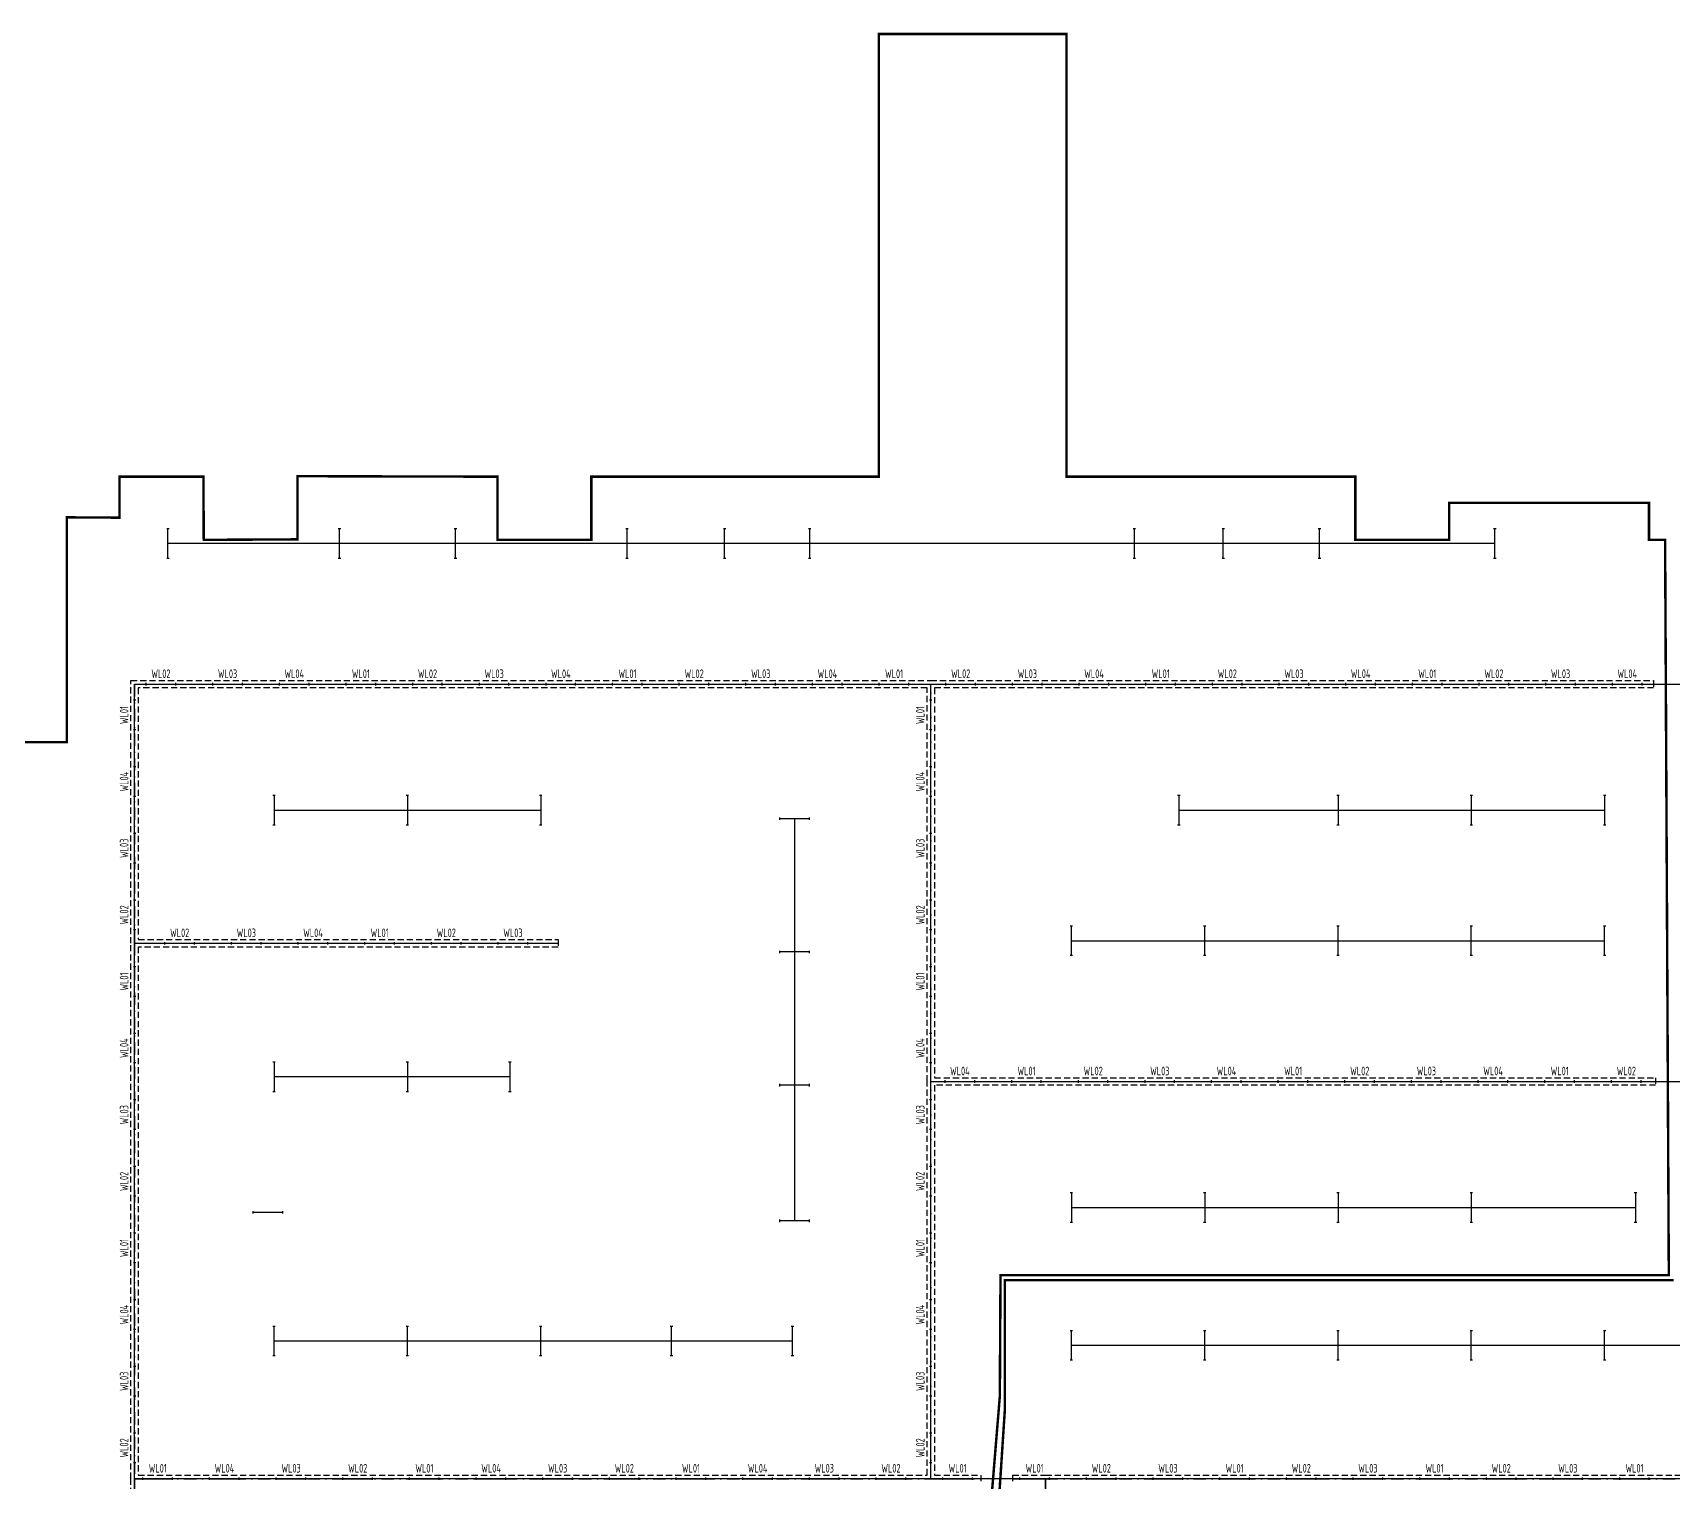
# Model space of a CAD drawing. Header units: millimetres. Extents: x -691095 to 2797013, y -349436 to 2050109.
# Drawn here: x 98374 to 164787, y 753396 to 812096 of the extents above; entities that cross this region are included whole.
import ezdxf
from ezdxf.enums import TextEntityAlignment as Align

# ---------------------------------------------------------------- set-up
doc = ezdxf.new("R2010")
doc.units = ezdxf.units.MM
doc.header["$LTSCALE"] = 1000
doc.linetypes.add('DASHDOT', pattern=[1, 0.5, -0.25, 0, -0.25])
doc.linetypes.add('HIDDEN', pattern=[0.375, 0.25, -0.125])
for name, color, linetype, plot in [('E-LANE-CENTER', 6, 'Continuous', False), ('E-LITE-CENTER', 5, 'DASHDOT', False), ('E-LITE-CENTER-JOIN', 1, 'Continuous', False)]:
    doc.layers.add(name, color=color, linetype=linetype, plot=plot)
for name, color, linetype in [('E-LITE-LITE', 3, 'Continuous'), ('E-LITE-WIRE', 4, 'Continuous'), ('E-UNIV-EL2', 40, 'HIDDEN'), ('E-UNIV-NOTE', 6, 'Continuous'), ('防火分区', 2, 'Continuous')]:
    doc.layers.add(name, color=color, linetype=linetype)
doc.styles.add('TH-STYLE3', font='tssdeng.shx', dxfattribs={"width": 0.65, "bigfont": 'tssdchn.shx'})

# ---------------------------------------------------------------- blocks, each defined once
blk = doc.blocks.new('E-BL001-1')
for p, q in [((-6, -0.5), (-6, 0.5)), ((-6, 0), (6, 0)), ((6, -0.5), (6, 0.5))]:
    blk.add_line(p, q)

msp = doc.modelspace()

# ---------------------------------------------------------------- linework, layer by layer
at = {"layer": 'E-LANE-CENTER'}
for p, q in [((102499.61439, 753496.24634), (102499.61439, 785696.24634)), ((102499.61439, 785696.24634), (253799.61439, 785696.24634)), ((134749.61439, 753496.24634), (134749.61439, 785696.24634)), ((102499.61439, 775196.24634), (119649.87542, 775196.24634)), ((253799.61439, 753496.24634), (102499.61439, 753496.24634))]:
    msp.add_line(p, q, dxfattribs=at)
for points in [[(134749.61439, 769596.24634), (253799.61439, 769596.24634)], [(139399.61439, 711046.24634), (139399.61439, 753496.24634)]]:
    msp.add_lwpolyline(points, dxfattribs=at)
at = {"layer": 'E-LITE-CENTER'}
for p, q in [((102499.61439, 785696.24634), (102499.61439, 775196.24634)), ((102499.61439, 785696.24634), (134749.61439, 785696.24634)), ((102499.61439, 785696.24634), (102499.61439, 775196.24634)), ((102499.61439, 785696.24634), (134749.61439, 785696.24634)), ((102499.61439, 785696.24634), (102499.61439, 775196.24634)), ((102499.61439, 785696.24634), (134749.61439, 785696.24634)), ((102499.61439, 785696.24634), (102499.61439, 775196.24634)), ((102499.61439, 785696.24634), (134749.61439, 785696.24634)), ((102499.61439, 785696.24634), (102499.61439, 775196.24634)), ((102499.61439, 785696.24634), (134749.61439, 785696.24634)), ((134749.61439, 769596.24634), (134749.61439, 785696.24634)), ((134749.61439, 785696.24634), (164030.06069, 785696.24634)), ((134749.61439, 769596.24634), (134749.61439, 785696.24634)), ((134749.61439, 785696.24634), (164030.06069, 785696.24634)), ((134749.61439, 769596.24634), (134749.61439, 785696.24634)), ((134749.61439, 785696.24634), (164030.06069, 785696.24634)), ((134749.61439, 769596.24634), (134749.61439, 785696.24634)), ((134749.61439, 785696.24634), (164030.06069, 785696.24634)), ((134749.61439, 769596.24634), (134749.61439, 785696.24634)), ((134749.61439, 785696.24634), (164030.06069, 785696.24634)), ((102499.61439, 775196.24634), (102499.61439, 753496.24634)), ((102499.61439, 775196.24634), (119650.87542, 775196.24634)), ((102499.61439, 775196.24634), (102499.61439, 753496.24634)), ((102499.61439, 775196.24634), (119650.87542, 775196.24634)), ((102499.61439, 775196.24634), (102499.61439, 753496.24634)), ((102499.61439, 775196.24634), (119650.87542, 775196.24634)), ((102499.61439, 775196.24634), (102499.61439, 753496.24634)), ((102499.61439, 775196.24634), (119650.87542, 775196.24634)), ((102499.61439, 775196.24634), (102499.61439, 753496.24634)), ((102499.61439, 775196.24634), (119650.87542, 775196.24634)), ((134749.61439, 753496.24634), (134749.61439, 769596.24634)), ((134749.61439, 769596.24634), (164111.10096, 769596.24634)), ((134749.61439, 753496.24634), (134749.61439, 769596.24634)), ((134749.61439, 769596.24634), (164111.10096, 769596.24634)), ((134749.61439, 753496.24634), (134749.61439, 769596.24634)), ((134749.61439, 769596.24634), (164111.10096, 769596.24634)), ((134749.61439, 753496.24634), (134749.61439, 769596.24634)), ((134749.61439, 769596.24634), (164111.10096, 769596.24634)), ((134749.61439, 753496.24634), (134749.61439, 769596.24634)), ((134749.61439, 769596.24634), (164111.10096, 769596.24634)), ((102499.61438, 753496.24634), (134749.61439, 753496.24634)), ((102499.61438, 753496.24634), (134749.61439, 753496.24634)), ((102499.61438, 753496.24634), (134749.61439, 753496.24634)), ((102499.61438, 753496.24634), (134749.61439, 753496.24634)), ((102499.61438, 753496.24634), (134749.61439, 753496.24634)), ((102499.61439, 753496.24634), (102499.61439, 749723.75248)), ((102499.61439, 753496.24634), (102499.61439, 749723.75248)), ((102499.61439, 753496.24634), (102499.61439, 749723.75248)), ((102499.61439, 753496.24634), (102499.61439, 749723.75248)), ((102499.61439, 753496.24634), (102499.61439, 749723.75248)), ((134749.61439, 753496.24634), (136776.02422, 753496.24634)), ((134749.61439, 753496.24634), (136776.02422, 753496.24634)), ((134749.61439, 753496.24634), (136776.02422, 753496.24634)), ((134749.61439, 753496.24634), (136776.02422, 753496.24634)), ((134749.61439, 753496.24634), (136776.02422, 753496.24634)), ((138068.28652, 753496.24634), (139399.61439, 753496.24634)), ((138068.28652, 753496.24634), (139399.61439, 753496.24634)), ((138068.28652, 753496.24634), (139399.61439, 753496.24634)), ((138068.28652, 753496.24634), (139399.61439, 753496.24634)), ((139399.61439, 753496.24634), (139399.61439, 742526.24634)), ((139399.61439, 753496.24634), (166068.28483, 753496.24634)), ((139399.61439, 753496.24634), (139399.61439, 742526.24634)), ((139399.61439, 753496.24634), (166068.28483, 753496.24634)), ((139399.61439, 753496.24634), (139399.61439, 742526.24634)), ((139399.61439, 753496.24634), (166068.28483, 753496.24634)), ((139399.61439, 753496.24634), (139399.61439, 742526.24634)), ((139399.61439, 753496.24634), (166068.28483, 753496.24634))]:
    msp.add_line(p, q, dxfattribs=at)
at = {"layer": 'E-LITE-CENTER-JOIN'}
msp.add_lwpolyline([(99499.61439, 749723.75248), (102499.61439, 749723.75248), (102499.61439, 753496.24634)], dxfattribs=at)
at = {"layer": 'E-LITE-WIRE'}
for p, q in [((157599.6144, 791394.12898), (103849.61441, 791394.12898)), ((108149.6144, 780594.37896, 0.00407), (118949.6144, 780594.62896)), ((144799.61439, 780594.12896), (162049.61439, 780594.12896)), ((129224.8644, 780244.37896), (129224.8644, 763944.37896)), ((140449.6144, 775294.12896), (162049.6144, 775294.12896, 0.00407)), ((108149.6144, 769794.37896, 0.00407), (117699.6144, 769794.62896)), ((140449.6144, 764494.12896), (163299.6144, 764494.12896)), ((129149.6144, 759069.62896), (108149.6144, 759069.62896, 0.00407)), ((178249.6144, 758894.37896, 0.00407), (140449.61439, 758894.37896))]:
    msp.add_line(p, q, dxfattribs=at)
at = {"layer": 'E-UNIV-EL2'}
for p, q in [((102349.61439, 775196.24634), (102349.61439, 785846.24634)), ((102349.61439, 785846.24634), (134749.61439, 785846.24634)), ((102349.61439, 775196.24634), (102349.61439, 785846.24634)), ((102349.61439, 785846.24634), (134749.61439, 785846.24634)), ((102349.61439, 775196.24634), (102349.61439, 785846.24634)), ((102349.61439, 785846.24634), (134749.61439, 785846.24634)), ((102349.61439, 775196.24634), (102349.61439, 785846.24634)), ((102349.61439, 785846.24634), (134749.61439, 785846.24634)), ((102349.61439, 775196.24634), (102349.61439, 785846.24634)), ((102349.61439, 785846.24634), (134749.61439, 785846.24634)), ((134749.61439, 785846.24634), (164030.06069, 785846.24634)), ((134749.61439, 785846.24634), (164030.06069, 785846.24634)), ((134749.61439, 785846.24634), (164030.06069, 785846.24634)), ((134749.61439, 785846.24634), (164030.06069, 785846.24634)), ((134749.61439, 785846.24634), (164030.06069, 785846.24634)), ((164030.06069, 785846.24634), (164030.06069, 785546.24634)), ((164030.06069, 785846.24634), (164030.06069, 785546.24634)), ((164030.06069, 785846.24634), (164030.06069, 785546.24634)), ((164030.06069, 785846.24634), (164030.06069, 785546.24634)), ((164030.06069, 785846.24634), (164030.06069, 785546.24634)), ((102649.61439, 785546.24634), (102649.61439, 775346.24634)), ((134599.61439, 785546.24634), (102649.61439, 785546.24634)), ((102649.61439, 785546.24634), (102649.61439, 775346.24634)), ((134599.61439, 785546.24634), (102649.61439, 785546.24634)), ((102649.61439, 785546.24634), (102649.61439, 775346.24634)), ((134599.61439, 785546.24634), (102649.61439, 785546.24634)), ((102649.61439, 785546.24634), (102649.61439, 775346.24634)), ((134599.61439, 785546.24634), (102649.61439, 785546.24634)), ((102649.61439, 785546.24634), (102649.61439, 775346.24634)), ((134599.61439, 785546.24634), (102649.61439, 785546.24634)), ((134599.61439, 769596.24634), (134599.61439, 785546.24634)), ((134599.61439, 769596.24634), (134599.61439, 785546.24634)), ((134599.61439, 769596.24634), (134599.61439, 785546.24634)), ((134599.61439, 769596.24634), (134599.61439, 785546.24634)), ((134599.61439, 769596.24634), (134599.61439, 785546.24634)), ((134899.61439, 785546.24634), (134899.61439, 769746.24634)), ((164030.06069, 785546.24634), (134899.61439, 785546.24634)), ((134899.61439, 785546.24634), (134899.61439, 769746.24634)), ((164030.06069, 785546.24634), (134899.61439, 785546.24634)), ((134899.61439, 785546.24634), (134899.61439, 769746.24634)), ((164030.06069, 785546.24634), (134899.61439, 785546.24634)), ((134899.61439, 785546.24634), (134899.61439, 769746.24634)), ((164030.06069, 785546.24634), (134899.61439, 785546.24634)), ((134899.61439, 785546.24634), (134899.61439, 769746.24634)), ((164030.06069, 785546.24634), (134899.61439, 785546.24634)), ((102349.61439, 753496.24634), (102349.61439, 775196.24634)), ((102349.61439, 753496.24634), (102349.61439, 775196.24634)), ((102349.61439, 753496.24634), (102349.61439, 775196.24634)), ((102349.61439, 753496.24634), (102349.61439, 775196.24634)), ((102349.61439, 753496.24634), (102349.61439, 775196.24634)), ((102649.61439, 775346.24634), (119650.87542, 775346.24634)), ((102649.61439, 775346.24634), (119650.87542, 775346.24634)), ((102649.61439, 775346.24634), (119650.87542, 775346.24634)), ((102649.61439, 775346.24634), (119650.87542, 775346.24634)), ((102649.61439, 775346.24634), (119650.87542, 775346.24634)), ((102649.61439, 775046.24634), (102649.61439, 753646.24634)), ((119650.87542, 775046.24634), (102649.61439, 775046.24634)), ((102649.61439, 775046.24634), (102649.61439, 753646.24634)), ((119650.87542, 775046.24634), (102649.61439, 775046.24634)), ((102649.61439, 775046.24634), (102649.61439, 753646.24634)), ((119650.87542, 775046.24634), (102649.61439, 775046.24634)), ((102649.61439, 775046.24634), (102649.61439, 753646.24634)), ((119650.87542, 775046.24634), (102649.61439, 775046.24634)), ((102649.61439, 775046.24634), (102649.61439, 753646.24634)), ((119650.87542, 775046.24634), (102649.61439, 775046.24634)), ((119650.87542, 775346.24634), (119650.87542, 775046.24634)), ((119650.87542, 775346.24634), (119650.87542, 775046.24634)), ((119650.87542, 775346.24634), (119650.87542, 775046.24634)), ((119650.87542, 775346.24634), (119650.87542, 775046.24634)), ((119650.87542, 775346.24634), (119650.87542, 775046.24634)), ((134899.61439, 769746.24634), (164111.10096, 769746.24634)), ((134899.61439, 769746.24634), (164111.10096, 769746.24634)), ((134899.61439, 769746.24634), (164111.10096, 769746.24634)), ((134899.61439, 769746.24634), (164111.10096, 769746.24634)), ((134899.61439, 769746.24634), (164111.10096, 769746.24634)), ((164111.10096, 769746.24634), (164111.10096, 769446.24634)), ((164111.10096, 769746.24634), (164111.10096, 769446.24634)), ((164111.10096, 769746.24634), (164111.10096, 769446.24634)), ((164111.10096, 769746.24634), (164111.10096, 769446.24634)), ((164111.10096, 769746.24634), (164111.10096, 769446.24634)), ((134599.61439, 753646.24634), (134599.61439, 769596.24634)), ((134599.61439, 753646.24634), (134599.61439, 769596.24634)), ((134599.61439, 753646.24634), (134599.61439, 769596.24634)), ((134599.61439, 753646.24634), (134599.61439, 769596.24634)), ((134599.61439, 753646.24634), (134599.61439, 769596.24634)), ((134899.61439, 769446.24634), (134899.61439, 753646.24634)), ((164111.10096, 769446.24634), (134899.61439, 769446.24634)), ((134899.61439, 769446.24634), (134899.61439, 753646.24634)), ((164111.10096, 769446.24634), (134899.61439, 769446.24634)), ((134899.61439, 769446.24634), (134899.61439, 753646.24634)), ((164111.10096, 769446.24634), (134899.61439, 769446.24634)), ((134899.61439, 769446.24634), (134899.61439, 753646.24634)), ((164111.10096, 769446.24634), (134899.61439, 769446.24634)), ((134899.61439, 769446.24634), (134899.61439, 753646.24634)), ((164111.10096, 769446.24634), (134899.61439, 769446.24634)), ((102349.61439, 749873.75248), (102349.61439, 753496.24634)), ((102349.61439, 749873.75248), (102349.61439, 753496.24634)), ((102349.61439, 749873.75248), (102349.61439, 753496.24634)), ((102349.61439, 749873.75248), (102349.61439, 753496.24634)), ((102349.61439, 749873.75248), (102349.61439, 753496.24634)), ((102649.61439, 753646.24634), (134599.61439, 753646.24634)), ((102649.61439, 753646.24634), (134599.61439, 753646.24634)), ((102649.61439, 753646.24634), (134599.61439, 753646.24634)), ((102649.61439, 753646.24634), (134599.61439, 753646.24634)), ((102649.61439, 753646.24634), (134599.61439, 753646.24634)), ((134899.61439, 753646.24634), (136776.02422, 753646.24634)), ((134899.61439, 753646.24634), (136776.02422, 753646.24634)), ((134899.61439, 753646.24634), (136776.02422, 753646.24634)), ((134899.61439, 753646.24634), (136776.02422, 753646.24634)), ((134899.61439, 753646.24634), (136776.02422, 753646.24634)), ((136776.02422, 753646.24634), (136776.02422, 753346.24634)), ((136776.02422, 753646.24634), (136776.02422, 753346.24634)), ((136776.02422, 753646.24634), (136776.02422, 753346.24634)), ((136776.02422, 753646.24634), (136776.02422, 753346.24634)), ((136776.02422, 753646.24634), (136776.02422, 753346.24634)), ((138068.28652, 753646.24634), (139399.61439, 753646.24634)), ((138068.28652, 753646.24634), (138068.28652, 753346.24634)), ((138068.28652, 753646.24634), (139399.61439, 753646.24634)), ((138068.28652, 753646.24634), (138068.28652, 753346.24634)), ((138068.28652, 753646.24634), (139399.61439, 753646.24634)), ((138068.28652, 753646.24634), (138068.28652, 753346.24634)), ((138068.28652, 753646.24634), (139399.61439, 753646.24634)), ((138068.28652, 753646.24634), (138068.28652, 753346.24634)), ((139399.61439, 753646.24634), (165918.28483, 753646.24634)), ((139399.61439, 753646.24634), (165918.28483, 753646.24634)), ((139399.61439, 753646.24634), (165918.28483, 753646.24634)), ((139399.61439, 753646.24634), (165918.28483, 753646.24634))]:
    msp.add_line(p, q, dxfattribs=at)
at = {"layer": '防火分区', "const_width": 100}
for points in [[(94449.6144, 783346.24634), (99749.61456, 783346.24634), (99749.61429, 792458.36648), (101887.27658, 792446.24634), (101887.27658, 794106.36291), (105287.27658, 794106.36291), (105299.61442, 791546.24634), (109099.61445, 791566.18806), (109099.61445, 794126.30463), (117199.6147, 794106.36291), (117199.61407, 791546.24656), (120999.61411, 791546.24656), (120999.61473, 794106.36291), (132649.61439, 794106.36291), (132649.61439, 812046.24634), (140249.61439, 812046.24634), (140249.74928, 794106.36292), (144536.1546, 794106.36284), (144536.15437, 794106.36291), (151949.61439, 794106.36291), (151949.61439, 791546.82123), (155749.61376, 791545.67145), (155749.61376, 793046.24678), (163849.61488, 793046.24678), (163849.61439, 791546.24634), (164499.61439, 791546.24634), (164649.61439, 761746.24634), (137576.79936, 761746.24634), (137549.61439, 756846.24634), (137049.61438, 750746.24634)], [(152550.1679, 716546.25458), (152549.08787, 720946.24634), (151199.61566, 720942.90531), (151199.61466, 719293.0657), (136949.60379, 719296.24634), (136949.60265, 731976.22694), (135699.65483, 731976.26095), (135700.75207, 738026.23942), (134600.75207, 738026.23942), (134599.65597, 743723.72811), (137349.61439, 743723.72811), (137349.61439, 750146.24634), (137749.61439, 756246.24634), (137749.61439, 761546.24634), (164849.61439, 761546.24634)]]:
    msp.add_lwpolyline(points, dxfattribs=at)

# ---------------------------------------------------------------- block references
at = {"layer": 'E-LITE-LITE', "xscale": 100, "yscale": 100, "zscale": 100}
for p, rotation in [((103849.49822, 791395.95809), 90), ((110799.49821, 791395.95809), 90), ((115499.49821, 791395.95809), 90), ((122449.49821, 791395.95809), 90), ((126399.49822, 791395.95809), 90), ((129849.49822, 791395.95809), 90), ((142999.49799, 791395.95809), 90), ((146599.49821, 791395.95809), 90), ((150499.49822, 791395.95809), 90), ((157599.49822, 791395.95809), 90), ((102499.61439, 784446.24634), 90), ((102499.61439, 784446.24634), 90), ((102499.61439, 784446.24634), 90), ((102499.61439, 784446.24634), 90), ((102499.61439, 784446.24634), 90), ((134749.61439, 784446.24634), 90), ((134749.61439, 784446.24634), 90), ((134749.61439, 784446.24634), 90), ((134749.61439, 784446.24634), 90), ((134749.61439, 784446.24634), 90), ((102499.61439, 781746.24634), 90), ((102499.61439, 781746.24634), 90), ((102499.61439, 781746.24634), 90), ((102499.61439, 781746.24634), 90), ((102499.61439, 781746.24634), 90), ((134749.61439, 781746.24634), 90), ((134749.61439, 781746.24634), 90), ((134749.61439, 781746.24634), 90), ((134749.61439, 781746.24634), 90), ((134749.61439, 781746.24634), 90), ((108149.49822, 780596.45807), 270), ((113549.49821, 780596.45807), 270), ((118949.49822, 780596.45807), 270), ((144799.49821, 780595.95807), 270), ((151249.49822, 780595.95807), 270), ((156649.49822, 780595.95807), 270), ((162049.49821, 780595.95807), 270), ((129224.74822, 780246.20807), 180), ((102499.61439, 779046.24634), 90), ((102499.61439, 779046.24634), 90), ((102499.61439, 779046.24634), 90), ((102499.61439, 779046.24634), 90), ((102499.61439, 779046.24634), 90), ((134749.61439, 779046.24634), 90), ((134749.61439, 779046.24634), 90), ((134749.61439, 779046.24634), 90), ((134749.61439, 779046.24634), 90), ((134749.61439, 779046.24634), 90), ((102499.61439, 776346.24634), 90), ((102499.61439, 776346.24634), 90), ((102499.61439, 776346.24634), 90), ((102499.61439, 776346.24634), 90), ((102499.61439, 776346.24634), 90), ((134749.61439, 776346.24634), 90), ((134749.61439, 776346.24634), 90), ((134749.61439, 776346.24634), 90), ((134749.61439, 776346.24634), 90), ((134749.61439, 776346.24634), 90), ((140449.49822, 775295.95807), 90), ((145849.49821, 775295.95807), 90), ((151249.49821, 775295.95807), 90), ((156649.49822, 775295.95807), 90), ((162049.49821, 775295.95807), 90), ((129224.74822, 774846.20806), 180), ((102499.61439, 773646.24634), 90), ((102499.61439, 773646.24634), 90), ((102499.61439, 773646.24634), 90), ((102499.61439, 773646.24634), 90), ((102499.61439, 773646.24634), 90), ((134749.61439, 773646.24634), 90), ((134749.61439, 773646.24634), 90), ((134749.61439, 773646.24634), 90), ((134749.61439, 773646.24634), 90), ((134749.61439, 773646.24634), 90), ((102499.61439, 770946.24634), 90), ((102499.61439, 770946.24634), 90), ((102499.61439, 770946.24634), 90), ((102499.61439, 770946.24634), 90), ((102499.61439, 770946.24634), 90), ((134749.61439, 770946.24634), 90), ((134749.61439, 770946.24634), 90), ((134749.61439, 770946.24634), 90), ((134749.61439, 770946.24634), 90), ((134749.61439, 770946.24634), 90), ((108149.49821, 769796.45807), 270), ((113549.49822, 769796.45807), 270), ((117699.49822, 769796.45807), 270), ((129224.74822, 769446.20806), 180), ((102499.61439, 768246.24634), 90), ((102499.61439, 768246.24634), 90), ((102499.61439, 768246.24634), 90), ((102499.61439, 768246.24634), 90), ((102499.61439, 768246.24634), 90), ((134749.61439, 768246.24634), 90), ((134749.61439, 768246.24634), 90), ((134749.61439, 768246.24634), 90), ((134749.61439, 768246.24634), 90), ((134749.61439, 768246.24634), 90), ((102499.61439, 765546.24634), 90), ((102499.61439, 765546.24634), 90), ((102499.61439, 765546.24634), 90), ((102499.61439, 765546.24634), 90), ((102499.61439, 765546.24634), 90), ((134749.61439, 765546.24634), 90), ((134749.61439, 765546.24634), 90), ((134749.61439, 765546.24634), 90), ((134749.61439, 765546.24634), 90), ((134749.61439, 765546.24634), 90), ((140449.49822, 764495.95807), 270), ((145849.49821, 764495.95807), 270), ((151249.49821, 764495.95807), 270), ((156649.49821, 764495.95807), 270), ((163299.49822, 764495.95807), 270), ((129224.74822, 763946.20806), 180), ((102499.61438, 762846.24634), 90), ((102499.61438, 762846.24634), 90), ((102499.61438, 762846.24634), 90), ((102499.61438, 762846.24634), 90), ((102499.61438, 762846.24634), 90), ((134749.61439, 762846.24634), 90), ((134749.61439, 762846.24634), 90), ((134749.61439, 762846.24634), 90), ((134749.61439, 762846.24634), 90), ((134749.61439, 762846.24634), 90), ((102499.61438, 760146.24634), 90), ((102499.61438, 760146.24634), 90), ((102499.61438, 760146.24634), 90), ((102499.61438, 760146.24634), 90), ((102499.61438, 760146.24634), 90), ((134749.61439, 760146.24634), 90), ((134749.61439, 760146.24634), 90), ((134749.61439, 760146.24634), 90), ((134749.61439, 760146.24634), 90), ((134749.61439, 760146.24634), 90), ((108149.49822, 759071.45807), 90), ((113549.49822, 759071.45807), 90), ((118949.49822, 759071.45807), 90), ((124249.49822, 759071.45807), 90), ((129149.49822, 759071.45807), 90), ((140449.49821, 758895.95807), 90), ((145849.49821, 758895.95807), 90), ((151249.49821, 758895.95807), 90), ((156649.49822, 758895.95807), 90), ((162049.49822, 758895.95807), 90), ((102499.61438, 757446.24634), 90), ((102499.61438, 757446.24634), 90), ((102499.61438, 757446.24634), 90), ((102499.61438, 757446.24634), 90), ((102499.61438, 757446.24634), 90), ((134749.61439, 757446.24634), 90), ((134749.61439, 757446.24634), 90), ((134749.61439, 757446.24634), 90), ((134749.61439, 757446.24634), 90), ((134749.61439, 757446.24634), 90), ((102499.61438, 754746.24634), 90), ((102499.61438, 754746.24634), 90), ((102499.61438, 754746.24634), 90), ((102499.61438, 754746.24634), 90), ((102499.61438, 754746.24634), 90), ((134749.61439, 754746.24634), 90), ((134749.61439, 754746.24634), 90), ((134749.61439, 754746.24634), 90), ((134749.61439, 754746.24634), 90), ((134749.61439, 754746.24634), 90)]:
    msp.add_blockref('E-BL001-1', p, dxfattribs=dict(at, rotation=rotation))
for p in [(103564.83754, 785696.24634), (103564.83754, 785696.24634), (103564.83754, 785696.24634), (103564.83754, 785696.24634), (103564.83754, 785696.24634), (106264.83754, 785696.24634), (106264.83754, 785696.24634), (106264.83754, 785696.24634), (106264.83754, 785696.24634), (106264.83754, 785696.24634), (108964.83754, 785696.24634), (108964.83754, 785696.24634), (108964.83754, 785696.24634), (108964.83754, 785696.24634), (108964.83754, 785696.24634), (111664.83754, 785696.24634), (111664.83754, 785696.24634), (111664.83754, 785696.24634), (111664.83754, 785696.24634), (111664.83754, 785696.24634), (114364.83754, 785696.24634), (114364.83754, 785696.24634), (114364.83754, 785696.24634), (114364.83754, 785696.24634), (114364.83754, 785696.24634), (117064.83754, 785696.24634), (117064.83754, 785696.24634), (117064.83754, 785696.24634), (117064.83754, 785696.24634), (117064.83754, 785696.24634), (119764.83754, 785696.24634), (119764.83754, 785696.24634), (119764.83754, 785696.24634), (119764.83754, 785696.24634), (119764.83754, 785696.24634), (122464.83754, 785696.24634), (122464.83754, 785696.24634), (122464.83754, 785696.24634), (122464.83754, 785696.24634), (122464.83754, 785696.24634), (125164.83754, 785696.24634), (125164.83754, 785696.24634), (125164.83754, 785696.24634), (125164.83754, 785696.24634), (125164.83754, 785696.24634), (127864.83754, 785696.24634), (127864.83754, 785696.24634), (127864.83754, 785696.24634), (127864.83754, 785696.24634), (127864.83754, 785696.24634), (130564.83754, 785696.24634), (130564.83754, 785696.24634), (130564.83754, 785696.24634), (130564.83754, 785696.24634), (130564.83754, 785696.24634), (133264.83754, 785696.24634), (133264.83754, 785696.24634), (133264.83754, 785696.24634), (133264.83754, 785696.24634), (133264.83754, 785696.24634), (135964.83754, 785696.24634), (135964.83754, 785696.24634), (135964.83754, 785696.24634), (135964.83754, 785696.24634), (135964.83754, 785696.24634), (138664.83754, 785696.24634), (138664.83754, 785696.24634), (138664.83754, 785696.24634), (138664.83754, 785696.24634), (138664.83754, 785696.24634), (141364.83754, 785696.24634), (141364.83754, 785696.24634), (141364.83754, 785696.24634), (141364.83754, 785696.24634), (141364.83754, 785696.24634), (144064.83754, 785696.24634), (144064.83754, 785696.24634), (144064.83754, 785696.24634), (144064.83754, 785696.24634), (144064.83754, 785696.24634), (146764.83754, 785696.24634), (146764.83754, 785696.24634), (146764.83754, 785696.24634), (146764.83754, 785696.24634), (146764.83754, 785696.24634), (149464.83754, 785696.24634), (149464.83754, 785696.24634), (149464.83754, 785696.24634), (149464.83754, 785696.24634), (149464.83754, 785696.24634), (152164.83754, 785696.24634), (152164.83754, 785696.24634), (152164.83754, 785696.24634), (152164.83754, 785696.24634), (152164.83754, 785696.24634), (154864.83754, 785696.24634), (154864.83754, 785696.24634), (154864.83754, 785696.24634), (154864.83754, 785696.24634), (154864.83754, 785696.24634), (157564.83754, 785696.24634), (157564.83754, 785696.24634), (157564.83754, 785696.24634), (157564.83754, 785696.24634), (157564.83754, 785696.24634), (160264.83754, 785696.24634), (160264.83754, 785696.24634), (160264.83754, 785696.24634), (160264.83754, 785696.24634), (160264.83754, 785696.24634), (162964.83754, 785696.24634), (162964.83754, 785696.24634), (162964.83754, 785696.24634), (162964.83754, 785696.24634), (162964.83754, 785696.24634), (104325.2449, 775196.24634), (104325.2449, 775196.24634), (104325.2449, 775196.24634), (104325.2449, 775196.24634), (104325.2449, 775196.24634), (107025.2449, 775196.24634), (107025.2449, 775196.24634), (107025.2449, 775196.24634), (107025.2449, 775196.24634), (107025.2449, 775196.24634), (109725.2449, 775196.24634), (109725.2449, 775196.24634), (109725.2449, 775196.24634), (109725.2449, 775196.24634), (109725.2449, 775196.24634), (112425.2449, 775196.24634), (112425.2449, 775196.24634), (112425.2449, 775196.24634), (112425.2449, 775196.24634), (112425.2449, 775196.24634), (115125.2449, 775196.24634), (115125.2449, 775196.24634), (115125.2449, 775196.24634), (115125.2449, 775196.24634), (115125.2449, 775196.24634), (117825.2449, 775196.24634), (117825.2449, 775196.24634), (117825.2449, 775196.24634), (117825.2449, 775196.24634), (117825.2449, 775196.24634), (135930.35767, 769596.24634), (135930.35767, 769596.24634), (135930.35767, 769596.24634), (135930.35767, 769596.24634), (135930.35767, 769596.24634), (138630.35767, 769596.24634), (138630.35767, 769596.24634), (138630.35767, 769596.24634), (138630.35767, 769596.24634), (138630.35767, 769596.24634), (141330.35767, 769596.24634), (141330.35767, 769596.24634), (141330.35767, 769596.24634), (141330.35767, 769596.24634), (141330.35767, 769596.24634), (144030.35767, 769596.24634), (144030.35767, 769596.24634), (144030.35767, 769596.24634), (144030.35767, 769596.24634), (144030.35767, 769596.24634), (146730.35767, 769596.24634), (146730.35767, 769596.24634), (146730.35767, 769596.24634), (146730.35767, 769596.24634), (146730.35767, 769596.24634), (149430.35767, 769596.24634), (149430.35767, 769596.24634), (149430.35767, 769596.24634), (149430.35767, 769596.24634), (149430.35767, 769596.24634), (152130.35767, 769596.24634), (152130.35767, 769596.24634), (152130.35767, 769596.24634), (152130.35767, 769596.24634), (152130.35767, 769596.24634), (154830.35767, 769596.24634), (154830.35767, 769596.24634), (154830.35767, 769596.24634), (154830.35767, 769596.24634), (154830.35767, 769596.24634), (157530.35767, 769596.24634), (157530.35767, 769596.24634), (157530.35767, 769596.24634), (157530.35767, 769596.24634), (157530.35767, 769596.24634), (160230.35767, 769596.24634), (160230.35767, 769596.24634), (160230.35767, 769596.24634), (160230.35767, 769596.24634), (160230.35767, 769596.24634), (162930.35767, 769596.24634), (162930.35767, 769596.24634), (162930.35767, 769596.24634), (162930.35767, 769596.24634), (162930.35767, 769596.24634), (107899.49821, 764296.20806), (103437.8193, 753496.24634), (103437.8193, 753496.24634), (103437.8193, 753496.24634), (103437.8193, 753496.24634), (103437.8193, 753496.24634), (106137.8193, 753496.24634), (106137.8193, 753496.24634), (106137.8193, 753496.24634), (106137.8193, 753496.24634), (106137.8193, 753496.24634), (108837.8193, 753496.24634), (108837.8193, 753496.24634), (108837.8193, 753496.24634), (108837.8193, 753496.24634), (108837.8193, 753496.24634), (111537.8193, 753496.24634), (111537.8193, 753496.24634), (111537.8193, 753496.24634), (111537.8193, 753496.24634), (111537.8193, 753496.24634), (114237.8193, 753496.24634), (114237.8193, 753496.24634), (114237.8193, 753496.24634), (114237.8193, 753496.24634), (114237.8193, 753496.24634), (116937.8193, 753496.24634), (116937.8193, 753496.24634), (116937.8193, 753496.24634), (116937.8193, 753496.24634), (116937.8193, 753496.24634), (119637.8193, 753496.24634), (119637.8193, 753496.24634), (119637.8193, 753496.24634), (119637.8193, 753496.24634), (119637.8193, 753496.24634), (122337.8193, 753496.24634), (122337.8193, 753496.24634), (122337.8193, 753496.24634), (122337.8193, 753496.24634), (122337.8193, 753496.24634), (125037.8193, 753496.24634), (125037.8193, 753496.24634), (125037.8193, 753496.24634), (125037.8193, 753496.24634), (125037.8193, 753496.24634), (127737.8193, 753496.24634), (127737.8193, 753496.24634), (127737.8193, 753496.24634), (127737.8193, 753496.24634), (127737.8193, 753496.24634), (130437.8193, 753496.24634), (130437.8193, 753496.24634), (130437.8193, 753496.24634), (130437.8193, 753496.24634), (130437.8193, 753496.24634), (133137.8193, 753496.24634), (133137.8193, 753496.24634), (133137.8193, 753496.24634), (133137.8193, 753496.24634), (133137.8193, 753496.24634), (135837.8193, 753496.24634), (135837.8193, 753496.24634), (135837.8193, 753496.24634), (135837.8193, 753496.24634), (135837.8193, 753496.24634), (138959.45045, 753496.24634), (138959.45045, 753496.24634), (138959.45045, 753496.24634), (138959.45045, 753496.24634), (141659.45045, 753496.24634), (141659.45045, 753496.24634), (141659.45045, 753496.24634), (141659.45045, 753496.24634), (144359.45045, 753496.24634), (144359.45045, 753496.24634), (144359.45045, 753496.24634), (144359.45045, 753496.24634), (147059.45045, 753496.24634), (147059.45045, 753496.24634), (147059.45045, 753496.24634), (147059.45045, 753496.24634), (149759.45045, 753496.24634), (149759.45045, 753496.24634), (149759.45045, 753496.24634), (149759.45045, 753496.24634), (152459.45045, 753496.24634), (152459.45045, 753496.24634), (152459.45045, 753496.24634), (152459.45045, 753496.24634), (155159.45045, 753496.24634), (155159.45045, 753496.24634), (155159.45045, 753496.24634), (155159.45045, 753496.24634), (157859.45045, 753496.24634), (157859.45045, 753496.24634), (157859.45045, 753496.24634), (157859.45045, 753496.24634), (160559.45045, 753496.24634), (160559.45045, 753496.24634), (160559.45045, 753496.24634), (160559.45045, 753496.24634), (163259.45045, 753496.24634), (163259.45045, 753496.24634), (163259.45045, 753496.24634), (163259.45045, 753496.24634)]:
    msp.add_blockref('E-BL001-1', p, dxfattribs=at)

# ---------------------------------------------------------------- texts
at = {"layer": 'E-UNIV-NOTE', "color": 6, "style": 'TH-STYLE3', "width": 0.65}
for s, p in [('WL02', (103564.83754, 786121.24634)), ('WL02', (103564.83754, 786121.24634)), ('WL02', (103564.83754, 786121.24634)), ('WL02', (103564.83754, 786121.24634)), ('WL02', (103564.83754, 786121.24634)), ('WL03', (106264.83754, 786121.24634)), ('WL03', (106264.83754, 786121.24634)), ('WL03', (106264.83754, 786121.24634)), ('WL03', (106264.83754, 786121.24634)), ('WL03', (106264.83754, 786121.24634)), ('WL04', (108964.83754, 786121.24634)), ('WL04', (108964.83754, 786121.24634)), ('WL04', (108964.83754, 786121.24634)), ('WL04', (108964.83754, 786121.24634)), ('WL04', (108964.83754, 786121.24634)), ('WL01', (111664.83754, 786121.24634)), ('WL01', (111664.83754, 786121.24634)), ('WL01', (111664.83754, 786121.24634)), ('WL01', (111664.83754, 786121.24634)), ('WL01', (111664.83754, 786121.24634)), ('WL02', (114364.83754, 786121.24634)), ('WL02', (114364.83754, 786121.24634)), ('WL02', (114364.83754, 786121.24634)), ('WL02', (114364.83754, 786121.24634)), ('WL02', (114364.83754, 786121.24634)), ('WL03', (117064.83754, 786121.24634)), ('WL03', (117064.83754, 786121.24634)), ('WL03', (117064.83754, 786121.24634)), ('WL03', (117064.83754, 786121.24634)), ('WL03', (117064.83754, 786121.24634)), ('WL04', (119764.83754, 786121.24634)), ('WL04', (119764.83754, 786121.24634)), ('WL04', (119764.83754, 786121.24634)), ('WL04', (119764.83754, 786121.24634)), ('WL04', (119764.83754, 786121.24634)), ('WL01', (122464.83754, 786121.24634)), ('WL01', (122464.83754, 786121.24634)), ('WL01', (122464.83754, 786121.24634)), ('WL01', (122464.83754, 786121.24634)), ('WL01', (122464.83754, 786121.24634)), ('WL02', (125164.83754, 786121.24634)), ('WL02', (125164.83754, 786121.24634)), ('WL02', (125164.83754, 786121.24634)), ('WL02', (125164.83754, 786121.24634)), ('WL02', (125164.83754, 786121.24634)), ('WL03', (127864.83754, 786121.24634)), ('WL03', (127864.83754, 786121.24634)), ('WL03', (127864.83754, 786121.24634)), ('WL03', (127864.83754, 786121.24634)), ('WL03', (127864.83754, 786121.24634)), ('WL04', (130564.83754, 786121.24634)), ('WL04', (130564.83754, 786121.24634)), ('WL04', (130564.83754, 786121.24634)), ('WL04', (130564.83754, 786121.24634)), ('WL04', (130564.83754, 786121.24634)), ('WL01', (133264.83754, 786121.24634)), ('WL01', (133264.83754, 786121.24634)), ('WL01', (133264.83754, 786121.24634)), ('WL01', (133264.83754, 786121.24634)), ('WL01', (133264.83754, 786121.24634)), ('WL02', (135964.83754, 786121.24634)), ('WL02', (135964.83754, 786121.24634)), ('WL02', (135964.83754, 786121.24634)), ('WL02', (135964.83754, 786121.24634)), ('WL02', (135964.83754, 786121.24634)), ('WL03', (138664.83754, 786121.24634)), ('WL03', (138664.83754, 786121.24634)), ('WL03', (138664.83754, 786121.24634)), ('WL03', (138664.83754, 786121.24634)), ('WL03', (138664.83754, 786121.24634)), ('WL04', (141364.83754, 786121.24634)), ('WL04', (141364.83754, 786121.24634)), ('WL04', (141364.83754, 786121.24634)), ('WL04', (141364.83754, 786121.24634)), ('WL04', (141364.83754, 786121.24634)), ('WL01', (144064.83754, 786121.24634)), ('WL01', (144064.83754, 786121.24634)), ('WL01', (144064.83754, 786121.24634)), ('WL01', (144064.83754, 786121.24634)), ('WL01', (144064.83754, 786121.24634)), ('WL02', (146764.83754, 786121.24634)), ('WL02', (146764.83754, 786121.24634)), ('WL02', (146764.83754, 786121.24634)), ('WL02', (146764.83754, 786121.24634)), ('WL02', (146764.83754, 786121.24634)), ('WL03', (149464.83754, 786121.24634)), ('WL03', (149464.83754, 786121.24634)), ('WL03', (149464.83754, 786121.24634)), ('WL03', (149464.83754, 786121.24634)), ('WL03', (149464.83754, 786121.24634)), ('WL04', (152164.83754, 786121.24634)), ('WL04', (152164.83754, 786121.24634)), ('WL04', (152164.83754, 786121.24634)), ('WL04', (152164.83754, 786121.24634)), ('WL04', (152164.83754, 786121.24634)), ('WL01', (154864.83754, 786121.24634)), ('WL01', (154864.83754, 786121.24634)), ('WL01', (154864.83754, 786121.24634)), ('WL01', (154864.83754, 786121.24634)), ('WL01', (154864.83754, 786121.24634)), ('WL02', (157564.83754, 786121.24634)), ('WL02', (157564.83754, 786121.24634)), ('WL02', (157564.83754, 786121.24634)), ('WL02', (157564.83754, 786121.24634)), ('WL02', (157564.83754, 786121.24634)), ('WL03', (160264.83754, 786121.24634)), ('WL03', (160264.83754, 786121.24634)), ('WL03', (160264.83754, 786121.24634)), ('WL03', (160264.83754, 786121.24634)), ('WL03', (160264.83754, 786121.24634)), ('WL04', (162964.83754, 786121.24634)), ('WL04', (162964.83754, 786121.24634)), ('WL04', (162964.83754, 786121.24634)), ('WL04', (162964.83754, 786121.24634)), ('WL04', (162964.83754, 786121.24634)), ('WL02', (104325.2449, 775621.24634)), ('WL02', (104325.2449, 775621.24634)), ('WL02', (104325.2449, 775621.24634)), ('WL02', (104325.2449, 775621.24634)), ('WL02', (104325.2449, 775621.24634)), ('WL03', (107025.2449, 775621.24634)), ('WL03', (107025.2449, 775621.24634)), ('WL03', (107025.2449, 775621.24634)), ('WL03', (107025.2449, 775621.24634)), ('WL03', (107025.2449, 775621.24634)), ('WL04', (109725.2449, 775621.24634)), ('WL04', (109725.2449, 775621.24634)), ('WL04', (109725.2449, 775621.24634)), ('WL04', (109725.2449, 775621.24634)), ('WL04', (109725.2449, 775621.24634)), ('WL01', (112425.2449, 775621.24634)), ('WL01', (112425.2449, 775621.24634)), ('WL01', (112425.2449, 775621.24634)), ('WL01', (112425.2449, 775621.24634)), ('WL01', (112425.2449, 775621.24634)), ('WL02', (115125.2449, 775621.24634)), ('WL02', (115125.2449, 775621.24634)), ('WL02', (115125.2449, 775621.24634)), ('WL02', (115125.2449, 775621.24634)), ('WL02', (115125.2449, 775621.24634)), ('WL03', (117825.2449, 775621.24634)), ('WL03', (117825.2449, 775621.24634)), ('WL03', (117825.2449, 775621.24634)), ('WL03', (117825.2449, 775621.24634)), ('WL03', (117825.2449, 775621.24634)), ('WL04', (135930.35767, 770021.24634)), ('WL04', (135930.35767, 770021.24634)), ('WL04', (135930.35767, 770021.24634)), ('WL04', (135930.35767, 770021.24634)), ('WL04', (135930.35767, 770021.24634)), ('WL01', (138630.35767, 770021.24634)), ('WL01', (138630.35767, 770021.24634)), ('WL01', (138630.35767, 770021.24634)), ('WL01', (138630.35767, 770021.24634)), ('WL01', (138630.35767, 770021.24634)), ('WL02', (141330.35767, 770021.24634)), ('WL02', (141330.35767, 770021.24634)), ('WL02', (141330.35767, 770021.24634)), ('WL02', (141330.35767, 770021.24634)), ('WL02', (141330.35767, 770021.24634)), ('WL03', (144030.35767, 770021.24634)), ('WL03', (144030.35767, 770021.24634)), ('WL03', (144030.35767, 770021.24634)), ('WL03', (144030.35767, 770021.24634)), ('WL03', (144030.35767, 770021.24634)), ('WL04', (146730.35767, 770021.24634)), ('WL04', (146730.35767, 770021.24634)), ('WL04', (146730.35767, 770021.24634)), ('WL04', (146730.35767, 770021.24634)), ('WL04', (146730.35767, 770021.24634)), ('WL01', (149430.35767, 770021.24634)), ('WL01', (149430.35767, 770021.24634)), ('WL01', (149430.35767, 770021.24634)), ('WL01', (149430.35767, 770021.24634)), ('WL01', (149430.35767, 770021.24634)), ('WL02', (152130.35767, 770021.24634)), ('WL02', (152130.35767, 770021.24634)), ('WL02', (152130.35767, 770021.24634)), ('WL02', (152130.35767, 770021.24634)), ('WL02', (152130.35767, 770021.24634)), ('WL03', (154830.35767, 770021.24634)), ('WL03', (154830.35767, 770021.24634)), ('WL03', (154830.35767, 770021.24634)), ('WL03', (154830.35767, 770021.24634)), ('WL03', (154830.35767, 770021.24634)), ('WL04', (157530.35767, 770021.24634)), ('WL04', (157530.35767, 770021.24634)), ('WL04', (157530.35767, 770021.24634)), ('WL04', (157530.35767, 770021.24634)), ('WL04', (157530.35767, 770021.24634)), ('WL01', (160230.35767, 770021.24634)), ('WL01', (160230.35767, 770021.24634)), ('WL01', (160230.35767, 770021.24634)), ('WL01', (160230.35767, 770021.24634)), ('WL01', (160230.35767, 770021.24634)), ('WL02', (162930.35767, 770021.24634)), ('WL02', (162930.35767, 770021.24634)), ('WL02', (162930.35767, 770021.24634)), ('WL02', (162930.35767, 770021.24634)), ('WL02', (162930.35767, 770021.24634)), ('WL01', (103437.8193, 753921.24634)), ('WL01', (103437.8193, 753921.24634)), ('WL01', (103437.8193, 753921.24634)), ('WL01', (103437.8193, 753921.24634)), ('WL01', (103437.8193, 753921.24634)), ('WL04', (106137.8193, 753921.24634)), ('WL04', (106137.8193, 753921.24634)), ('WL04', (106137.8193, 753921.24634)), ('WL04', (106137.8193, 753921.24634)), ('WL04', (106137.8193, 753921.24634)), ('WL03', (108837.8193, 753921.24634)), ('WL03', (108837.8193, 753921.24634)), ('WL03', (108837.8193, 753921.24634)), ('WL03', (108837.8193, 753921.24634)), ('WL03', (108837.8193, 753921.24634)), ('WL02', (111537.8193, 753921.24634)), ('WL02', (111537.8193, 753921.24634)), ('WL02', (111537.8193, 753921.24634)), ('WL02', (111537.8193, 753921.24634)), ('WL02', (111537.8193, 753921.24634)), ('WL01', (114237.8193, 753921.24634)), ('WL01', (114237.8193, 753921.24634)), ('WL01', (114237.8193, 753921.24634)), ('WL01', (114237.8193, 753921.24634)), ('WL01', (114237.8193, 753921.24634)), ('WL04', (116937.8193, 753921.24634)), ('WL04', (116937.8193, 753921.24634)), ('WL04', (116937.8193, 753921.24634)), ('WL04', (116937.8193, 753921.24634)), ('WL04', (116937.8193, 753921.24634)), ('WL03', (119637.8193, 753921.24634)), ('WL03', (119637.8193, 753921.24634)), ('WL03', (119637.8193, 753921.24634)), ('WL03', (119637.8193, 753921.24634)), ('WL03', (119637.8193, 753921.24634)), ('WL02', (122337.8193, 753921.24634)), ('WL02', (122337.8193, 753921.24634)), ('WL02', (122337.8193, 753921.24634)), ('WL02', (122337.8193, 753921.24634)), ('WL02', (122337.8193, 753921.24634)), ('WL01', (125037.8193, 753921.24634)), ('WL01', (125037.8193, 753921.24634)), ('WL01', (125037.8193, 753921.24634)), ('WL01', (125037.8193, 753921.24634)), ('WL01', (125037.8193, 753921.24634)), ('WL04', (127737.8193, 753921.24634)), ('WL04', (127737.8193, 753921.24634)), ('WL04', (127737.8193, 753921.24634)), ('WL04', (127737.8193, 753921.24634)), ('WL04', (127737.8193, 753921.24634)), ('WL03', (130437.8193, 753921.24634)), ('WL03', (130437.8193, 753921.24634)), ('WL03', (130437.8193, 753921.24634)), ('WL03', (130437.8193, 753921.24634)), ('WL03', (130437.8193, 753921.24634)), ('WL02', (133137.8193, 753921.24634)), ('WL02', (133137.8193, 753921.24634)), ('WL02', (133137.8193, 753921.24634)), ('WL02', (133137.8193, 753921.24634)), ('WL02', (133137.8193, 753921.24634)), ('WL01', (135837.8193, 753921.24634)), ('WL01', (135837.8193, 753921.24634)), ('WL01', (135837.8193, 753921.24634)), ('WL01', (135837.8193, 753921.24634)), ('WL01', (135837.8193, 753921.24634)), ('WL01', (138959.45045, 753921.24634)), ('WL01', (138959.45045, 753921.24634)), ('WL01', (138959.45045, 753921.24634)), ('WL01', (138959.45045, 753921.24634)), ('WL02', (141659.45045, 753921.24634)), ('WL02', (141659.45045, 753921.24634)), ('WL02', (141659.45045, 753921.24634)), ('WL02', (141659.45045, 753921.24634)), ('WL03', (144359.45045, 753921.24634)), ('WL03', (144359.45045, 753921.24634)), ('WL03', (144359.45045, 753921.24634)), ('WL03', (144359.45045, 753921.24634)), ('WL01', (147059.45045, 753921.24634)), ('WL01', (147059.45045, 753921.24634)), ('WL01', (147059.45045, 753921.24634)), ('WL01', (147059.45045, 753921.24634)), ('WL02', (149759.45045, 753921.24634)), ('WL02', (149759.45045, 753921.24634)), ('WL02', (149759.45045, 753921.24634)), ('WL02', (149759.45045, 753921.24634)), ('WL03', (152459.45045, 753921.24634)), ('WL03', (152459.45045, 753921.24634)), ('WL03', (152459.45045, 753921.24634)), ('WL03', (152459.45045, 753921.24634)), ('WL01', (155159.45045, 753921.24634)), ('WL01', (155159.45045, 753921.24634)), ('WL01', (155159.45045, 753921.24634)), ('WL01', (155159.45045, 753921.24634)), ('WL02', (157859.45045, 753921.24634)), ('WL02', (157859.45045, 753921.24634)), ('WL02', (157859.45045, 753921.24634)), ('WL02', (157859.45045, 753921.24634)), ('WL03', (160559.45045, 753921.24634)), ('WL03', (160559.45045, 753921.24634)), ('WL03', (160559.45045, 753921.24634)), ('WL03', (160559.45045, 753921.24634)), ('WL01', (163259.45045, 753921.24634)), ('WL01', (163259.45045, 753921.24634)), ('WL01', (163259.45045, 753921.24634)), ('WL01', (163259.45045, 753921.24634))]:
    msp.add_text(s, height=350, dxfattribs=at).set_placement(p, align=Align.MIDDLE_CENTER)
for s, p in [('WL01', (102074.61439, 784446.24634)), ('WL01', (102074.61439, 784446.24634)), ('WL01', (102074.61439, 784446.24634)), ('WL01', (102074.61439, 784446.24634)), ('WL01', (102074.61439, 784446.24634)), ('WL01', (134324.61439, 784446.24634)), ('WL01', (134324.61439, 784446.24634)), ('WL01', (134324.61439, 784446.24634)), ('WL01', (134324.61439, 784446.24634)), ('WL01', (134324.61439, 784446.24634)), ('WL04', (102074.61439, 781746.24634)), ('WL04', (102074.61439, 781746.24634)), ('WL04', (102074.61439, 781746.24634)), ('WL04', (102074.61439, 781746.24634)), ('WL04', (102074.61439, 781746.24634)), ('WL04', (134324.61439, 781746.24634)), ('WL04', (134324.61439, 781746.24634)), ('WL04', (134324.61439, 781746.24634)), ('WL04', (134324.61439, 781746.24634)), ('WL04', (134324.61439, 781746.24634)), ('WL03', (102074.61439, 779046.24634)), ('WL03', (102074.61439, 779046.24634)), ('WL03', (102074.61439, 779046.24634)), ('WL03', (102074.61439, 779046.24634)), ('WL03', (102074.61439, 779046.24634)), ('WL03', (134324.61439, 779046.24634)), ('WL03', (134324.61439, 779046.24634)), ('WL03', (134324.61439, 779046.24634)), ('WL03', (134324.61439, 779046.24634)), ('WL03', (134324.61439, 779046.24634)), ('WL02', (102074.61439, 776346.24634)), ('WL02', (102074.61439, 776346.24634)), ('WL02', (102074.61439, 776346.24634)), ('WL02', (102074.61439, 776346.24634)), ('WL02', (102074.61439, 776346.24634)), ('WL02', (134324.61439, 776346.24634)), ('WL02', (134324.61439, 776346.24634)), ('WL02', (134324.61439, 776346.24634)), ('WL02', (134324.61439, 776346.24634)), ('WL02', (134324.61439, 776346.24634)), ('WL01', (102074.61439, 773646.24634)), ('WL01', (102074.61439, 773646.24634)), ('WL01', (102074.61439, 773646.24634)), ('WL01', (102074.61439, 773646.24634)), ('WL01', (102074.61439, 773646.24634)), ('WL01', (134324.61439, 773646.24634)), ('WL01', (134324.61439, 773646.24634)), ('WL01', (134324.61439, 773646.24634)), ('WL01', (134324.61439, 773646.24634)), ('WL01', (134324.61439, 773646.24634)), ('WL04', (102074.61439, 770946.24634)), ('WL04', (102074.61439, 770946.24634)), ('WL04', (102074.61439, 770946.24634)), ('WL04', (102074.61439, 770946.24634)), ('WL04', (102074.61439, 770946.24634)), ('WL04', (134324.61439, 770946.24634)), ('WL04', (134324.61439, 770946.24634)), ('WL04', (134324.61439, 770946.24634)), ('WL04', (134324.61439, 770946.24634)), ('WL04', (134324.61439, 770946.24634)), ('WL03', (102074.61439, 768246.24634)), ('WL03', (102074.61439, 768246.24634)), ('WL03', (102074.61439, 768246.24634)), ('WL03', (102074.61439, 768246.24634)), ('WL03', (102074.61439, 768246.24634)), ('WL03', (134324.61439, 768246.24634)), ('WL03', (134324.61439, 768246.24634)), ('WL03', (134324.61439, 768246.24634)), ('WL03', (134324.61439, 768246.24634)), ('WL03', (134324.61439, 768246.24634)), ('WL02', (102074.61439, 765546.24634)), ('WL02', (102074.61439, 765546.24634)), ('WL02', (102074.61439, 765546.24634)), ('WL02', (102074.61439, 765546.24634)), ('WL02', (102074.61439, 765546.24634)), ('WL02', (134324.61439, 765546.24634)), ('WL02', (134324.61439, 765546.24634)), ('WL02', (134324.61439, 765546.24634)), ('WL02', (134324.61439, 765546.24634)), ('WL02', (134324.61439, 765546.24634)), ('WL01', (102074.61438, 762846.24634)), ('WL01', (102074.61438, 762846.24634)), ('WL01', (102074.61438, 762846.24634)), ('WL01', (102074.61438, 762846.24634)), ('WL01', (102074.61438, 762846.24634)), ('WL01', (134324.61439, 762846.24634)), ('WL01', (134324.61439, 762846.24634)), ('WL01', (134324.61439, 762846.24634)), ('WL01', (134324.61439, 762846.24634)), ('WL01', (134324.61439, 762846.24634)), ('WL04', (102074.61438, 760146.24634)), ('WL04', (102074.61438, 760146.24634)), ('WL04', (102074.61438, 760146.24634)), ('WL04', (102074.61438, 760146.24634)), ('WL04', (102074.61438, 760146.24634)), ('WL04', (134324.61439, 760146.24634)), ('WL04', (134324.61439, 760146.24634)), ('WL04', (134324.61439, 760146.24634)), ('WL04', (134324.61439, 760146.24634)), ('WL04', (134324.61439, 760146.24634)), ('WL03', (102074.61438, 757446.24634)), ('WL03', (102074.61438, 757446.24634)), ('WL03', (102074.61438, 757446.24634)), ('WL03', (102074.61438, 757446.24634)), ('WL03', (102074.61438, 757446.24634)), ('WL03', (134324.61439, 757446.24634)), ('WL03', (134324.61439, 757446.24634)), ('WL03', (134324.61439, 757446.24634)), ('WL03', (134324.61439, 757446.24634)), ('WL03', (134324.61439, 757446.24634)), ('WL02', (102074.61438, 754746.24634)), ('WL02', (102074.61438, 754746.24634)), ('WL02', (102074.61438, 754746.24634)), ('WL02', (102074.61438, 754746.24634)), ('WL02', (102074.61438, 754746.24634)), ('WL02', (134324.61439, 754746.24634)), ('WL02', (134324.61439, 754746.24634)), ('WL02', (134324.61439, 754746.24634)), ('WL02', (134324.61439, 754746.24634)), ('WL02', (134324.61439, 754746.24634))]:
    msp.add_text(s, height=350, rotation=90, dxfattribs=at).set_placement(p, align=Align.MIDDLE_CENTER)

doc.saveas('drawing.dxf')
